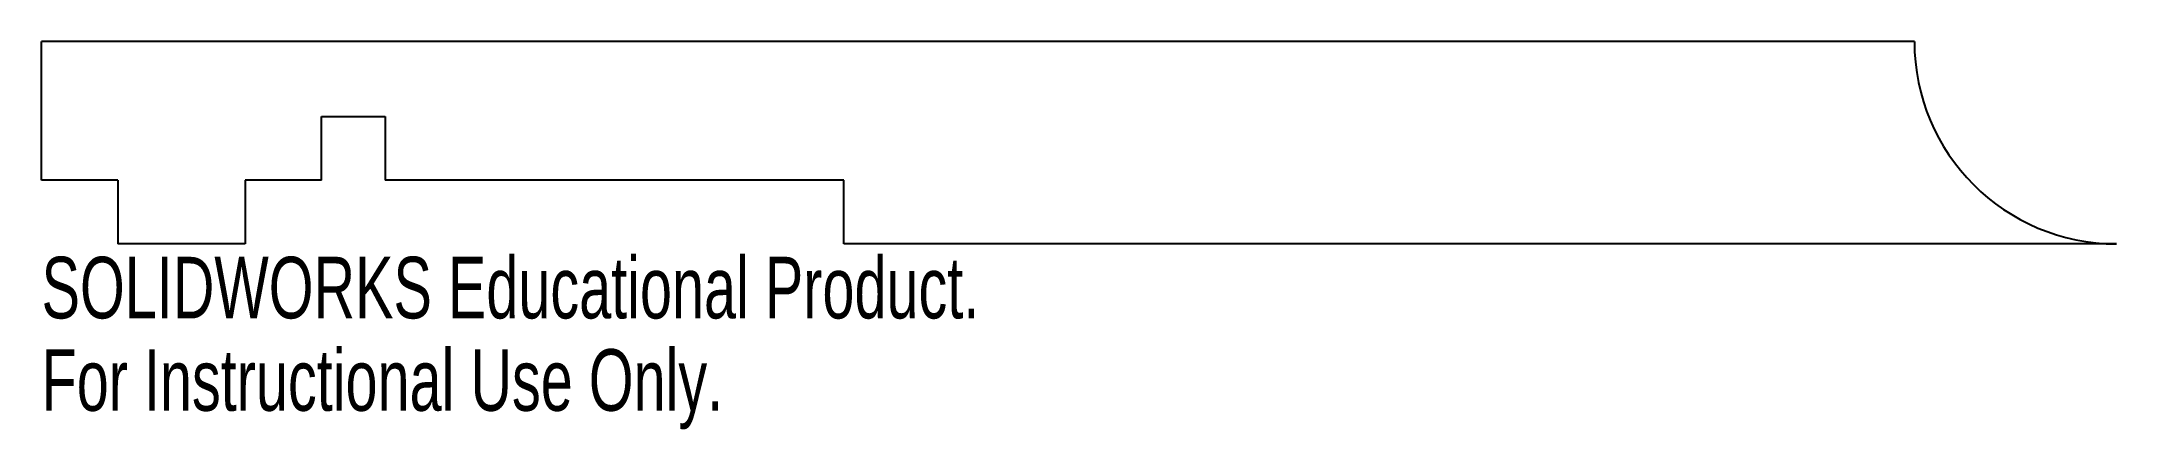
# Model space of a CAD drawing. Header units: millimetres. Extents: x -163 to 0, y -30 to 0.
import ezdxf

# ---------------------------------------------------------------- set-up
doc = ezdxf.new("R2010")
doc.units = ezdxf.units.MM
doc.styles.add('SLDTEXTSTYLE0', font='TXT', dxfattribs={"width": 0.7})

msp = doc.modelspace()

# ---------------------------------------------------------------- linework, layer by layer
at = {"color": 7, "linetype": 'Continuous', "lineweight": 25}
for p, q in [((-15.88, 0), (-163.04, 0)), ((-163.04, -10.88), (-163.04, 0)), ((-141.04, -10.88), (-141.04, -5.88)), ((-141.04, -5.88), (-136.04, -5.88)), ((-136.04, -5.88), (-136.04, -10.88)), ((-157.04, -10.88), (-163.04, -10.88)), ((-157.04, -10.88), (-157.04, -15.88)), ((-147.04, -10.88), (-147.04, -15.88)), ((-141.04, -10.88), (-147.04, -10.88)), ((-100, -10.88), (-136.04, -10.88)), ((-100, -15.88), (-100, -10.88)), ((-147.04, -15.88), (-157.04, -15.88)), ((0, -15.88), (-100, -15.88))]:
    msp.add_line(p, q, dxfattribs=at)
msp.add_arc((0, 0), 15.88, 180, 270, dxfattribs=at)

# ---------------------------------------------------------------- texts
at = {"color": 7, "linetype": 'Continuous', "char_height": 4.8336, "attachment_point": 1, "style": 'SLDTEXTSTYLE0'}
for s, insert in [('SOLIDWORKS Educational Product.', (-163.04, -16.89)), ('For Instructional Use Only.', (-163.04, -24.14))]:
    msp.add_mtext(s, dxfattribs=dict(at, insert=insert))

doc.saveas('drawing.dxf')
